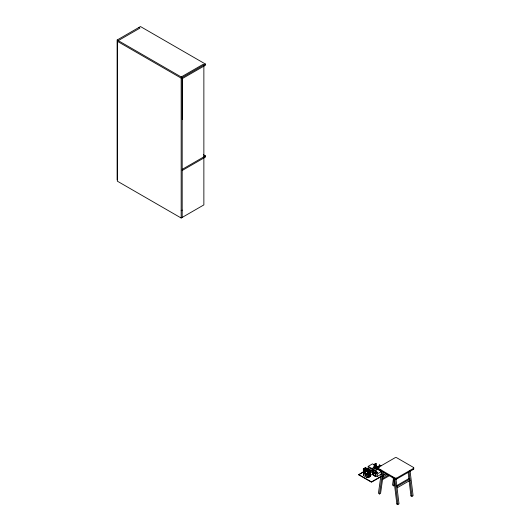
<?xml version="1.0" encoding="UTF-8"?>
<svg xmlns="http://www.w3.org/2000/svg" width="531" height="531" viewBox="0 0 531 531"><rect width="100%" height="100%" fill="white"/><g stroke="black" fill="none" stroke-linecap="round" stroke-linejoin="round"><path stroke-width="0.8" d="M379.499 493.996L382.406 473.426A3.69 2.131 60 0 1 383.727 472.285A3.69 2.131 60 0 0 383.488 472.796L380.581 493.372L379.499 493.996L378.437 493.206L381.364 472.504A5.21 3.007 60 0 1 382.194 471.223M393.544 477.8L392.522 485.068L393.584 485.865L394.666 485.241M393.584 485.865L394.267 481.02M117.178 179.883L117.178 39.998L140.476 26.55L205.49 64.085L205.49 65.213L182.193 78.661M118.26 40.628L139.932 28.116L138.85 27.486M203.864 157.687L203.864 204.906L181.164 218.015L117.344 181.171L117.344 41.285L118.373 40.688M181.217 76.975L202.888 64.463L203.864 65.021L203.864 156.864M117.344 41.285L181.164 78.13L205.49 64.085M182.193 169.376L205.49 155.922L205.49 157.05L182.193 170.497M181.164 210.707L182.193 210.117M363.589 474.96L363.317 468.866L364.133 468.395L369.005 471.209L369.005 477.15L368.195 477.621L367.923 471.833M364.565 472.477L364.565 468.143L365.374 467.672L370.253 470.493L370.253 476.433L369.437 476.904L369.171 471.116M368.195 468.548L368.195 466.364L372.53 463.862L374.561 465.03M374.156 466.172L374.156 464.293L376.048 463.517L376.048 465.388L375.238 465.86L375.238 465.421L374.421 465.893L374.421 464.452L376.048 463.517M373.545 470.154L371.713 471.209L367.923 468.707L369.277 467.924L371.985 469.49L371.985 468.548L376.32 466.045L376.32 467.506M381.324 476.506L371.468 482.201L358.624 474.787L364.963 470.811M366.377 470.001L368.487 468.78M358.624 474.787L363.556 471.94M373.884 466.829L376.32 467.924L376.048 469.019L373.884 467.771L373.884 466.829L376.32 467.924M369.822 469.49L363.589 473.088L366.841 474.96L368.162 474.196M379.3 467.453L379.3 464.95L381.198 465.733M363.317 468.866L368.195 471.681L369.005 471.209M364.565 468.143L369.437 470.957L370.253 470.493M363.317 474.807L364.133 474.336M375.51 470.585L375.238 476.373L373.067 475.119L373.067 469.178L379.028 466.045M375.371 468.156L378.756 466.205M367.923 468.707L371.713 470.897L373.545 469.842M378.271 467.433L395.064 457.735A1.148 0.664 0 0 1 396.69 457.735L413.483 467.433L413.483 469.311L396.69 479.008A1.148 0.664 0 0 1 395.064 479.008L378.271 469.311L378.271 467.433A1.148 0.664 0 0 0 378.271 468.369A1.148 0.664 0 0 0 378.271 469.311M365.487 475.431L365.487 474.183L368.195 472.617L365.215 474.024L365.215 475.278L366.025 475.119L366.025 474.495M370.153 473.048L372.802 471.521L372.802 474.024L370.153 475.557M373.067 469.178L375.238 470.426L378.523 468.528M378.603 468.793L375.238 470.738L373.067 469.49L373.339 474.96L375.51 476.214M373.612 472.617L375.782 471.369L377.402 472.305L375.238 473.871L373.612 472.617L375.238 473.552L377.402 472.305M373.612 472.929L374.694 472.305M379.3 469.955L380.926 470.897M364.399 472.882L364.399 468.866L363.589 469.331L363.589 475.59L366.841 477.462L368.162 476.699M367.923 477.462L369.005 477.15M375.895 473.307L377.136 474.024L381.47 471.521L381.47 474.024L377.136 476.526L375.278 475.457M358.624 474.475L371.468 481.889L381.324 476.194M382.738 475.378L386.256 473.347L382.738 475.696M382.293 477.303L387.086 474.535M382.685 478.504L388.838 474.946M382.519 479.646L389.362 475.696M378.271 468.369L395.064 478.066A1.148 0.664 0 0 0 396.69 478.066L413.483 468.369A1.148 0.664 0 0 0 413.483 467.433M396.538 485.706L408.857 478.597L409.912 479.028L396.909 486.535M397.075 487.863L410.078 480.356M392.336 477.103A3.69 2.131 60 0 1 393.942 480.057L396.856 504.019L397.4 503.707M409.109 480.728L410.948 495.888L411.485 495.576M396.856 504.019L397.918 504.45L399 503.826L396.066 479.705A5.21 3.007 60 0 0 395.734 478.584M410.948 495.888L412.003 496.319L413.085 495.688L410.151 471.574A5.21 3.007 60 0 0 409.819 470.453M117.178 39.998L182.193 77.539L182.193 217.418M203.346 154.687L205.49 155.922M379.3 464.95L380.926 465.893M376.048 465.388L375.782 463.357M375.238 465.421L376.32 466.045M377.402 469.178L381.47 471.521M374.966 468.083L376.32 468.866M368.195 466.364L371.985 468.548M376.32 471.993L377.402 472.617M374.421 472.145L375.238 472.617L375.238 470.426M364.565 468.455L369.437 471.269L370.253 470.805L365.374 467.672M393.597 485.155L394.135 485.467M370.253 476.433L369.981 470.645M412.003 496.319L409.069 472.198A5.21 3.007 60 0 0 408.923 471.641M408.1 472.331L408.857 478.597M397.918 504.45L394.978 480.329A5.21 3.007 60 0 0 394.141 478.099M396.69 478.066L396.69 479.008M395.064 478.066L395.064 479.008M381.198 470.519L381.198 472.125M380.926 469.869L380.926 471.475M377.136 474.024L377.136 476.526M376.048 468.083L376.048 469.019M375.238 473.367L375.238 476.373M369.437 470.957L369.437 476.904M368.195 471.681L368.195 477.621M366.841 474.96L366.841 477.462M365.647 468.143L365.647 472.165M364.837 468.614L364.837 472.636M364.133 468.395L364.133 472.729M182.299 77.599L182.299 119.641M181.164 78.13L181.164 218.015M384.013 472.298A3.69 2.131 60 0 1 384.617 472.477M391.739 476.592A3.69 2.131 60 0 1 392.044 476.831M413.483 468.369A1.148 0.664 0 0 1 413.483 469.311M364.133 468.707L363.317 469.178L368.195 471.993L369.005 471.521L364.133 468.707"/></g></svg>
